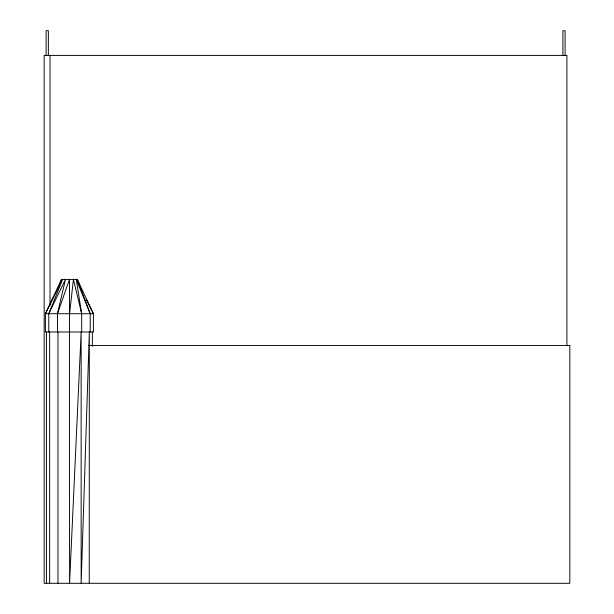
<?xml version="1.0" encoding="UTF-8"?>
<svg xmlns="http://www.w3.org/2000/svg" width="614" height="614" viewBox="0 0 614 614"><rect width="100%" height="100%" fill="white"/><g stroke="black" fill="none" stroke-linecap="round" stroke-linejoin="round"><path stroke-width="0.92" d="M89.245 583.3L89.329 331.982L81.148 583.3L81.148 331.982L69.582 583.3L69.459 279.408L57.455 313.716L57.455 331.982M566.906 345.705L566.906 55.413L44.17 55.413L44.17 583.3L569.83 583.3L569.83 345.475L88.639 345.475M69.589 313.716L73.434 279.408L81.677 313.716L81.677 331.982M57.455 313.716L65.468 279.408L48.767 313.716L48.767 331.982M59.512 284.689L61.5 279.408L77.287 279.408L93.405 313.716L93.405 331.982L45.382 331.982L45.382 313.716L61.5 279.408M48.767 313.716L62.613 279.408L45.382 313.716L93.405 313.716L86.259 299.494M90.22 331.982L90.22 313.716L76.243 279.408L81.677 313.716M77.287 279.408L90.22 313.716M565.103 55.413L565.103 30.7L562.915 30.7L562.915 55.413M92.369 331.982L92.369 346.373M57.969 331.982L57.969 583.3M50.026 55.413L50.026 305.465M49.65 331.982L49.65 583.3M48.36 55.413L48.36 30.7L46.096 30.7L46.096 55.413M46.418 331.982L46.418 583.3"/></g></svg>
